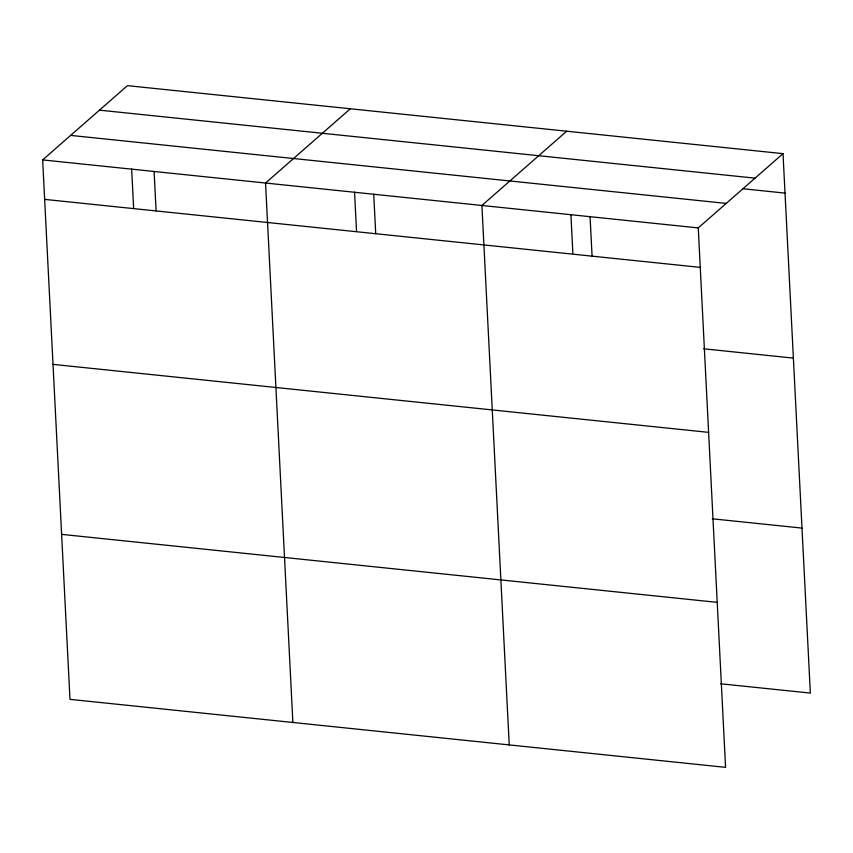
<?xml version="1.0" encoding="UTF-8"?>
<svg xmlns="http://www.w3.org/2000/svg" width="853" height="853" viewBox="0 0 853 853"><rect width="100%" height="100%" fill="white"/><g stroke="black" fill="none" stroke-linecap="round" stroke-linejoin="round"><path stroke-width="1.28" d="M783.022 153.647L698.255 227.911L725.572 767.348L69.978 699.353L42.65 159.916L127.428 85.652L783.022 153.647L810.35 693.084L720.646 683.786M350.327 108.768L265.55 183.032L292.878 722.47M566.68 131.213L481.902 205.466L509.23 744.914M99.449 110.154L755.044 178.149M742.803 188.726L785.027 193.109M70.628 135.403L726.223 203.409M42.65 159.916L698.255 227.911M44.644 199.378L700.249 267.373M703.672 348.792L793.375 358.1M53.003 364.37L708.608 432.364M712.287 518.795L801.991 528.092M61.619 534.362L717.224 602.357M590.073 216.694L592.078 256.145M570.902 214.583L572.853 253.17M373.731 194.249L375.725 233.711M354.549 192.138L356.501 230.726M154.105 171.474L156.099 210.936M131.65 169.022L133.601 207.61"/></g></svg>
